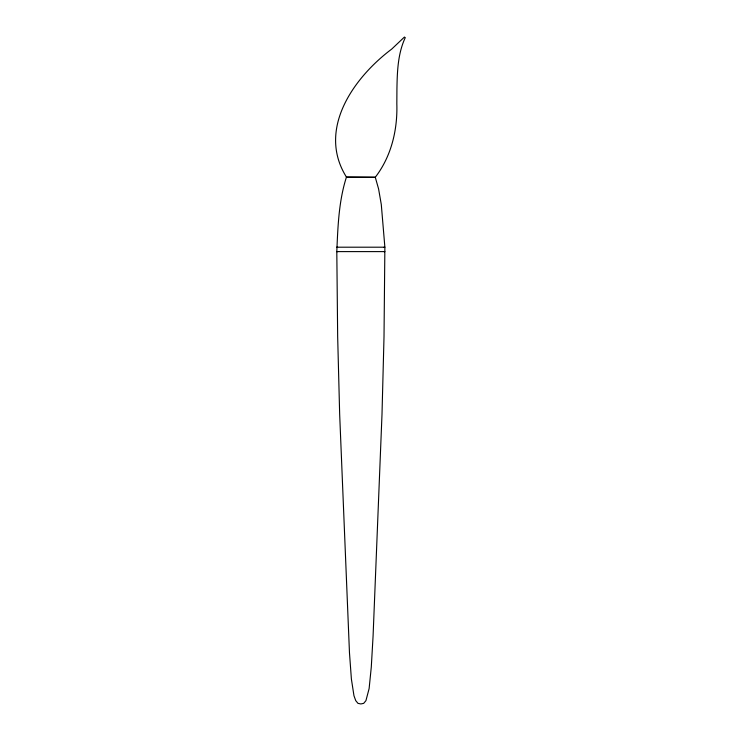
<?xml version="1.0" encoding="UTF-8"?>
<svg xmlns="http://www.w3.org/2000/svg" width="741" height="741" viewBox="0 0 741 741"><rect width="100%" height="100%" fill="white"/><g stroke="black" fill="none" stroke-linecap="round" stroke-linejoin="round"><path stroke-width="1.11" d="M346.371 177.312C338.739 201.228 337.877 226.718 336.803 251.607L337.664 336.618L339.665 414.275L349.474 652.756L351.391 679.043L353.966 695.753L355.745 700.653L357.986 703.357L360.839 703.95L363.683 703.357L365.934 700.653L369.12 688.574L371.287 667.113L373.084 635.935L382.004 414.275L384.014 336.618L384.875 247.198L381.291 204.507L378.595 188.974L375.298 177.312L346.501 177.312M346.38 176.969L375.307 177.229C391.368 156.351 397.63 129.86 396.833 103.879L396.926 89.077C397.241 71.729 397.778 53.648 405.262 37.652L404.41 37.059L391.739 49.063C353.633 77.657 316.722 129.499 346.38 176.969L346.51 176.969M337.618 247.188L336.803 247.198L384.875 247.198L384.051 247.207M337.618 251.597L336.803 251.607L384.875 251.607L384.051 251.616"/></g></svg>
